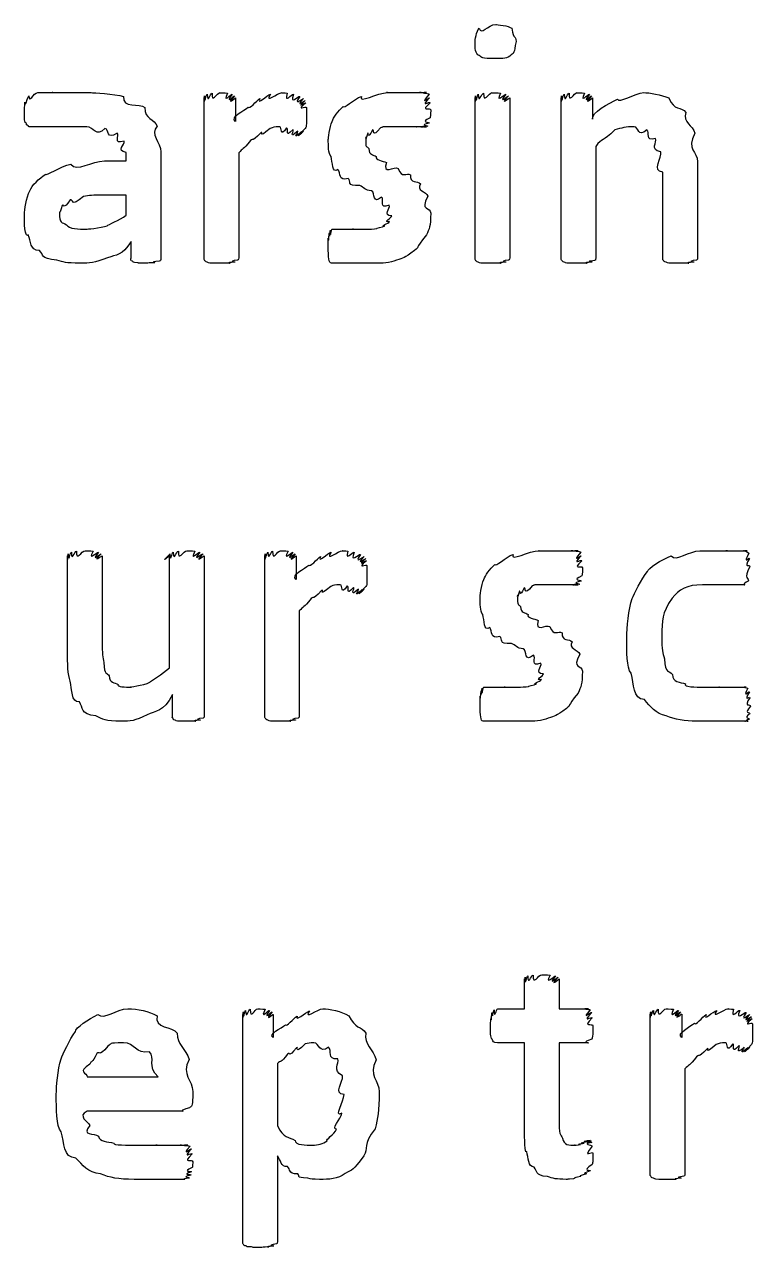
# Model space of a CAD drawing. Header units: millimetres. Extents: x 0 to 216, y 0 to 279.
# Drawn here: x 106.37 to 113.9, y 142.21 to 154.86 of the extents above; entities that cross this region are included whole.
import ezdxf

# ---------------------------------------------------------------- set-up
doc = ezdxf.new("R2010")
doc.units = ezdxf.units.MM
doc.layers.get('0').update_dxf_attribs({"linetype": 'CONTINUOUS'})

msp = doc.modelspace()

# ---------------------------------------------------------------- linework, layer by layer
at = {"color": 0}
for p, q in [((111.453, 154.681), (111.453, 154.681)), ((108.226, 152.443), (108.226, 154.097)), ((108.551, 154.097), (108.551, 153.854)), ((111.029, 152.443), (111.029, 154.097)), ((111.387, 154.097), (111.387, 152.443)), ((111.919, 152.443), (111.919, 154.097)), ((112.244, 154.097), (112.244, 153.876)), ((109.284, 153.914), (109.284, 153.914)), ((112.277, 153.595), (112.277, 152.443)), ((107.195, 153.446), (107.421, 153.446)), ((107.421, 153.446), (107.421, 153.534)), ((107.779, 153.539), (107.779, 152.443)), ((108.584, 153.529), (108.584, 152.443)), ((113.33, 153.435), (113.33, 152.443)), ((112.971, 152.443), (112.971, 153.33)), ((107.421, 153.093), (107.184, 153.093)), ((107.421, 152.884), (107.421, 153.093)), ((110.57, 152.906), (110.57, 152.906)), ((107.471, 152.443), (107.471, 152.613)), ((106.814, 148.373), (106.814, 149.36)), ((107.173, 149.36), (107.173, 148.473)), ((107.867, 148.203), (107.867, 149.36)), ((108.226, 149.36), (108.226, 147.706)), ((108.853, 147.706), (108.853, 149.36)), ((109.178, 149.36), (109.178, 149.117)), ((109.911, 149.178), (109.911, 149.178)), ((109.211, 148.792), (109.211, 147.706)), ((112.139, 148.169), (112.139, 148.169)), ((107.9, 147.706), (107.9, 147.927)), ((113.877, 147.806), (113.877, 147.806)), ((111.541, 144.677), (111.541, 144.986)), ((111.899, 144.986), (111.899, 144.677)), ((108.627, 142.269), (108.627, 144.617)), ((108.941, 144.617), (108.941, 144.38)), ((111.265, 144.677), (111.541, 144.677)), ((111.899, 144.677), (112.203, 144.677)), ((112.841, 142.969), (112.841, 144.622)), ((113.166, 144.622), (113.166, 144.38)), ((113.899, 144.441), (113.899, 144.441)), ((111.541, 144.325), (111.26, 144.325)), ((111.541, 143.432), (111.541, 144.325)), ((112.203, 144.325), (111.899, 144.325)), ((111.899, 144.325), (111.899, 143.553)), ((108.985, 144.11), (108.985, 143.47)), ((107.017, 143.972), (107.75, 143.972)), ((113.199, 144.055), (113.199, 142.969)), ((108.108, 143.823), (108.108, 143.763)), ((109.674, 143.79), (109.674, 143.79)), ((110.038, 143.818), (110.038, 143.818)), ((108.004, 143.619), (107.017, 143.619)), ((108.985, 143.156), (108.985, 142.269)), ((112.247, 143.184), (112.247, 143.184))]:
    msp.add_line(p, q, dxfattribs=at)
for points in [[(111.073, 154.818), (111.09, 154.739), (111.162, 154.857), (111.244, 154.857)], [(111.244, 154.857), (111.252, 154.857), (111.379, 154.843), (111.409, 154.818)], [(111.029, 154.681), (111.029, 154.687), (111.042, 154.792), (111.073, 154.818)], [(111.409, 154.818), (111.428, 154.692), (111.453, 154.75), (111.453, 154.681)], [(111.073, 154.537), (111.029, 154.551), (111.029, 154.611), (111.029, 154.681)], [(111.453, 154.681), (111.428, 154.555), (111.437, 154.568), (111.403, 154.543)], [(111.238, 154.504), (111.087, 154.504), (111.102, 154.515), (111.073, 154.537)], [(111.403, 154.543), (111.366, 154.504), (111.318, 154.504), (111.238, 154.504)], [(106.373, 154.052), (106.379, 153.989), (106.393, 154.097), (106.412, 154.118)], [(106.412, 154.118), (106.415, 154.033), (106.462, 154.152), (106.506, 154.152)], [(106.506, 154.152), (106.503, 154.152), (106.601, 154.152), (106.66, 154.152)], [(106.66, 154.152), (106.621, 154.152), (106.782, 154.152), (106.848, 154.152)], [(106.848, 154.152), (106.875, 154.152), (106.987, 154.152), (107.057, 154.152)], [(107.057, 154.152), (107.076, 154.152), (107.301, 154.138), (107.393, 154.113)], [(107.393, 154.113), (107.378, 153.982), (107.559, 154.048), (107.614, 153.997)], [(108.226, 154.097), (108.226, 154.004), (108.227, 154.11), (108.231, 154.118)], [(108.231, 154.118), (108.233, 154.019), (108.244, 154.131), (108.259, 154.135)], [(108.259, 154.135), (108.262, 154.03), (108.289, 154.146), (108.308, 154.146)], [(108.308, 154.146), (108.303, 154.033), (108.358, 154.152), (108.391, 154.152)], [(108.391, 154.152), (108.365, 154.152), (108.446, 154.149), (108.468, 154.146)], [(108.468, 154.146), (108.409, 154.03), (108.507, 154.142), (108.518, 154.135)], [(108.518, 154.135), (108.431, 154.019), (108.536, 154.125), (108.54, 154.118)], [(108.54, 154.118), (108.442, 154.004), (108.551, 154.103), (108.551, 154.097)], [(108.683, 154.003), (108.692, 153.971), (108.767, 154.069), (108.804, 154.091)], [(108.804, 154.091), (108.766, 154.015), (108.877, 154.127), (108.914, 154.135)], [(108.914, 154.135), (108.843, 154.033), (108.993, 154.152), (109.031, 154.152)], [(109.031, 154.152), (109.011, 154.152), (109.063, 154.149), (109.086, 154.146)], [(109.086, 154.146), (109.055, 154.03), (109.13, 154.142), (109.152, 154.135)], [(109.152, 154.135), (109.104, 154.015), (109.198, 154.12), (109.218, 154.113)], [(109.218, 154.113), (109.141, 154), (109.248, 154.098), (109.256, 154.091)], [(109.256, 154.091), (109.154, 153.986), (109.269, 154.076), (109.273, 154.069)], [(109.273, 154.069), (109.163, 153.975), (109.279, 154.058), (109.279, 154.047)], [(109.666, 154.008), (109.666, 153.982), (109.779, 154.087), (109.853, 154.113)], [(109.853, 154.113), (109.816, 154.033), (110.02, 154.152), (110.123, 154.152)], [(110.123, 154.152), (110.08, 154.152), (110.211, 154.152), (110.255, 154.152)], [(110.255, 154.152), (110.286, 154.152), (110.339, 154.152), (110.377, 154.152)], [(110.377, 154.152), (110.36, 154.152), (110.444, 154.152), (110.471, 154.152)], [(110.471, 154.152), (110.411, 154.152), (110.515, 154.152), (110.526, 154.152)], [(110.526, 154.152), (110.437, 154.152), (110.549, 154.146), (110.553, 154.135)], [(110.553, 154.135), (110.444, 154.011), (110.559, 154.11), (110.559, 154.097)], [(110.559, 154.097), (110.448, 153.986), (110.564, 154.069), (110.564, 154.047)], [(111.029, 154.097), (111.029, 154.004), (111.03, 154.11), (111.034, 154.118)], [(111.034, 154.118), (111.04, 154.019), (111.051, 154.131), (111.062, 154.135)], [(111.062, 154.135), (111.064, 154.03), (111.095, 154.146), (111.117, 154.146)], [(111.117, 154.146), (111.113, 154.033), (111.172, 154.152), (111.205, 154.152)], [(111.205, 154.152), (111.183, 154.152), (111.271, 154.149), (111.293, 154.146)], [(111.293, 154.146), (111.23, 154.03), (111.337, 154.142), (111.348, 154.135)], [(111.348, 154.135), (111.256, 154.019), (111.372, 154.125), (111.376, 154.118)], [(111.376, 154.118), (111.267, 154.004), (111.387, 154.103), (111.387, 154.097)], [(111.919, 154.097), (111.919, 154.004), (111.92, 154.11), (111.924, 154.118)], [(111.924, 154.118), (111.926, 154.019), (111.937, 154.131), (111.952, 154.135)], [(111.952, 154.135), (111.955, 154.03), (111.982, 154.146), (112.001, 154.146)], [(112.001, 154.146), (111.996, 154.033), (112.051, 154.152), (112.084, 154.152)], [(112.084, 154.152), (112.058, 154.152), (112.139, 154.149), (112.161, 154.146)], [(112.161, 154.146), (112.102, 154.03), (112.2, 154.142), (112.211, 154.135)], [(112.211, 154.135), (112.124, 154.019), (112.229, 154.125), (112.233, 154.118)], [(112.233, 154.118), (112.135, 154.004), (112.244, 154.103), (112.244, 154.097)], [(112.244, 153.876), (112.223, 153.945), (112.418, 154.041), (112.503, 154.085)], [(112.503, 154.085), (112.514, 154.033), (112.681, 154.152), (112.773, 154.152)], [(112.773, 154.152), (112.825, 154.152), (112.962, 154.132), (113.032, 154.097)], [(113.032, 154.097), (113.087, 153.96), (113.164, 154.01), (113.209, 153.948)], [(106.368, 153.953), (106.368, 153.945), (106.37, 154.03), (106.373, 154.052)], [(106.368, 153.887), (106.368, 153.878), (106.368, 153.931), (106.368, 153.953)], [(107.614, 153.997), (107.61, 153.878), (107.714, 153.881), (107.74, 153.804)], [(108.551, 153.854), (108.49, 153.898), (108.642, 153.966), (108.683, 154.003)], [(109.279, 154.047), (109.165, 153.953), (109.284, 154.019), (109.284, 153.997)], [(109.284, 153.997), (109.284, 153.912), (109.284, 153.95), (109.284, 153.914)], [(109.55, 153.854), (109.562, 153.894), (109.613, 153.964), (109.666, 154.008)], [(110.564, 154.047), (110.451, 153.945), (110.57, 154.004), (110.57, 153.975)], [(110.57, 153.975), (110.57, 153.887), (110.567, 153.917), (110.564, 153.892)], [(113.209, 153.948), (113.176, 153.839), (113.283, 153.817), (113.302, 153.732)], [(106.385, 153.837), (106.371, 153.839), (106.371, 153.868), (106.368, 153.887)], [(106.407, 153.81), (106.386, 153.813), (106.391, 153.826), (106.385, 153.837)], [(109.284, 153.832), (109.284, 153.799), (109.28, 153.793), (109.273, 153.782)], [(109.284, 153.914), (109.284, 153.843), (109.284, 153.854), (109.284, 153.832)], [(109.511, 153.672), (109.511, 153.662), (109.524, 153.799), (109.55, 153.854)], [(110.559, 153.837), (110.44, 153.81), (110.549, 153.811), (110.542, 153.804)], [(110.564, 153.892), (110.448, 153.839), (110.561, 153.851), (110.559, 153.837)], [(106.434, 153.799), (106.401, 153.799), (106.414, 153.802), (106.407, 153.81)], [(106.506, 153.799), (106.426, 153.799), (106.448, 153.799), (106.434, 153.799)], [(106.627, 153.799), (106.492, 153.799), (106.539, 153.799), (106.506, 153.799)], [(106.793, 153.799), (106.706, 153.799), (106.674, 153.799), (106.627, 153.799)], [(107.013, 153.799), (106.834, 153.799), (106.859, 153.799), (106.793, 153.799)], [(107.2, 153.782), (107.107, 153.68), (107.086, 153.799), (107.013, 153.799)], [(107.327, 153.732), (107.208, 153.658), (107.251, 153.771), (107.2, 153.782)], [(107.399, 153.65), (107.275, 153.614), (107.36, 153.711), (107.327, 153.732)], [(107.74, 153.804), (107.661, 153.724), (107.779, 153.639), (107.779, 153.539)], [(108.815, 153.738), (108.702, 153.622), (108.745, 153.691), (108.705, 153.656)], [(108.909, 153.782), (108.768, 153.662), (108.849, 153.76), (108.815, 153.738)], [(109.008, 153.799), (108.949, 153.799), (108.942, 153.793), (108.909, 153.782)], [(109.08, 153.788), (109.008, 153.68), (109.033, 153.799), (109.008, 153.799)], [(109.146, 153.771), (109.055, 153.669), (109.105, 153.784), (109.08, 153.788)], [(109.196, 153.755), (109.092, 153.658), (109.164, 153.767), (109.146, 153.771)], [(109.234, 153.749), (109.121, 153.647), (109.209, 153.75), (109.196, 153.755)], [(109.256, 153.755), (109.143, 153.647), (109.245, 153.749), (109.234, 153.749)], [(109.273, 153.782), (109.154, 153.658), (109.263, 153.761), (109.256, 153.755)], [(109.919, 153.732), (109.889, 153.625), (109.903, 153.708), (109.903, 153.694)], [(109.903, 153.694), (109.889, 153.563), (109.911, 153.606), (109.93, 153.573)], [(109.969, 153.766), (109.911, 153.651), (109.93, 153.746), (109.919, 153.732)], [(110.051, 153.788), (109.955, 153.669), (109.991, 153.777), (109.969, 153.766)], [(110.173, 153.799), (110.025, 153.799), (110.087, 153.795), (110.051, 153.788)], [(110.31, 153.799), (110.239, 153.799), (110.224, 153.799), (110.173, 153.799)], [(110.415, 153.799), (110.319, 153.799), (110.351, 153.799), (110.31, 153.799)], [(110.487, 153.799), (110.378, 153.799), (110.444, 153.799), (110.415, 153.799)], [(110.526, 153.799), (110.415, 153.799), (110.505, 153.799), (110.487, 153.799)], [(110.542, 153.804), (110.429, 153.799), (110.532, 153.799), (110.526, 153.799)], [(112.475, 153.766), (112.345, 153.64), (112.346, 153.69), (112.277, 153.595)], [(112.674, 153.799), (112.591, 153.799), (112.542, 153.788), (112.475, 153.766)], [(112.806, 153.766), (112.708, 153.68), (112.725, 153.799), (112.674, 153.799)], [(112.895, 153.677), (112.781, 153.64), (112.842, 153.746), (112.806, 153.766)], [(113.302, 153.732), (113.211, 153.556), (113.33, 153.552), (113.33, 153.435)], [(107.421, 153.534), (107.305, 153.548), (107.413, 153.617), (107.399, 153.65)], [(108.705, 153.656), (108.625, 153.552), (108.628, 153.58), (108.584, 153.529)], [(109.539, 153.49), (109.511, 153.526), (109.511, 153.602), (109.511, 153.672)], [(109.93, 153.573), (109.93, 153.501), (109.977, 153.515), (110.007, 153.49)], [(112.95, 153.539), (112.83, 153.563), (112.919, 153.64), (112.895, 153.677)], [(106.848, 153.413), (106.908, 153.327), (107.065, 153.446), (107.195, 153.446)], [(109.611, 153.358), (109.547, 153.305), (109.557, 153.438), (109.539, 153.49)], [(110.007, 153.49), (109.992, 153.453), (110.075, 153.447), (110.112, 153.429)], [(112.971, 153.33), (112.856, 153.338), (112.963, 153.487), (112.95, 153.539)], [(106.423, 153.137), (106.445, 153.192), (106.518, 153.264), (106.589, 153.308)], [(106.589, 153.308), (106.584, 153.283), (106.744, 153.391), (106.848, 153.413)], [(109.715, 153.264), (109.611, 153.232), (109.644, 153.32), (109.611, 153.358)], [(110.112, 153.429), (110.069, 153.299), (110.192, 153.391), (110.234, 153.369)], [(110.234, 153.369), (110.272, 153.259), (110.319, 153.327), (110.36, 153.303)], [(109.837, 153.192), (109.688, 153.181), (109.755, 153.238), (109.715, 153.264)], [(109.958, 153.137), (109.889, 153.14), (109.881, 153.173), (109.837, 153.192)], [(110.36, 153.303), (110.352, 153.206), (110.435, 153.245), (110.465, 153.209)], [(110.465, 153.209), (110.415, 153.137), (110.523, 153.133), (110.542, 153.082)], [(106.368, 152.895), (106.368, 152.935), (106.386, 153.067), (106.423, 153.137)], [(106.98, 153.077), (106.838, 152.957), (106.878, 153.057), (106.842, 153.043)], [(107.184, 153.093), (107.069, 153.093), (107.038, 153.088), (106.98, 153.077)], [(110.062, 153.071), (109.966, 152.986), (109.998, 153.118), (109.958, 153.137)], [(110.14, 152.988), (110.03, 152.939), (110.096, 153.049), (110.062, 153.071)], [(110.542, 153.082), (110.451, 152.92), (110.57, 152.975), (110.57, 152.906)], [(106.759, 152.983), (106.728, 152.879), (106.732, 152.935), (106.732, 152.906)], [(106.842, 153.043), (106.765, 152.928), (106.777, 153.008), (106.759, 152.983)], [(110.167, 152.878), (110.065, 152.876), (110.158, 152.958), (110.14, 152.988)], [(106.407, 152.68), (106.368, 152.644), (106.368, 152.813), (106.368, 152.895)], [(106.732, 152.906), (106.728, 152.798), (106.755, 152.813), (106.803, 152.785)], [(107.223, 152.774), (107.235, 152.787), (107.351, 152.835), (107.421, 152.884)], [(110.096, 152.774), (110.041, 152.774), (110.134, 152.798), (110.145, 152.818)], [(110.145, 152.818), (110.065, 152.809), (110.167, 152.856), (110.167, 152.878)], [(110.57, 152.906), (110.57, 152.765), (110.555, 152.746), (110.526, 152.68)], [(106.522, 152.52), (106.423, 152.52), (106.436, 152.616), (106.407, 152.68)], [(106.803, 152.785), (106.827, 152.74), (106.926, 152.74), (107.018, 152.74)], [(107.018, 152.74), (106.992, 152.74), (107.159, 152.751), (107.223, 152.774)], [(109.511, 152.647), (109.514, 152.582), (109.518, 152.687), (109.522, 152.702)], [(109.522, 152.702), (109.522, 152.611), (109.529, 152.725), (109.533, 152.729)], [(109.533, 152.729), (109.529, 152.622), (109.542, 152.74), (109.55, 152.74)], [(109.55, 152.74), (109.547, 152.74), (109.575, 152.74), (109.594, 152.74)], [(109.594, 152.74), (109.589, 152.74), (109.639, 152.74), (109.666, 152.74)], [(109.666, 152.74), (109.644, 152.74), (109.729, 152.74), (109.77, 152.74)], [(109.77, 152.74), (109.723, 152.74), (109.856, 152.74), (109.908, 152.74)], [(109.908, 152.74), (109.933, 152.74), (109.983, 152.742), (110.013, 152.746)], [(110.013, 152.746), (109.996, 152.751), (110.074, 152.762), (110.096, 152.774)], [(110.526, 152.68), (110.396, 152.52), (110.459, 152.564), (110.404, 152.52)], [(107.471, 152.613), (107.382, 152.461), (107.316, 152.479), (107.228, 152.443)], [(109.511, 152.564), (109.511, 152.538), (109.511, 152.625), (109.511, 152.647)], [(109.517, 152.432), (109.511, 152.45), (109.511, 152.509), (109.511, 152.564)], [(106.704, 152.421), (106.522, 152.432), (106.573, 152.476), (106.522, 152.52)], [(106.947, 152.388), (106.783, 152.388), (106.777, 152.399), (106.704, 152.421)], [(107.228, 152.443), (107.087, 152.388), (107.046, 152.388), (106.947, 152.388)], [(107.487, 152.41), (107.455, 152.41), (107.471, 152.428), (107.471, 152.443)], [(107.779, 152.443), (107.779, 152.41), (107.774, 152.417), (107.763, 152.41)], [(108.231, 152.421), (108.226, 152.417), (108.226, 152.435), (108.226, 152.443)], [(108.259, 152.399), (108.237, 152.401), (108.238, 152.412), (108.231, 152.421)], [(108.573, 152.421), (108.453, 152.401), (108.559, 152.406), (108.545, 152.399)], [(108.584, 152.443), (108.581, 152.417), (108.58, 152.428), (108.573, 152.421)], [(109.545, 152.388), (109.522, 152.388), (109.524, 152.401), (109.517, 152.432)], [(110.217, 152.421), (110.147, 152.388), (110.069, 152.388), (109.986, 152.388)], [(110.404, 152.52), (110.29, 152.432), (110.29, 152.443), (110.217, 152.421)], [(111.034, 152.421), (111.029, 152.417), (111.029, 152.435), (111.029, 152.443)], [(111.062, 152.399), (111.04, 152.401), (111.041, 152.412), (111.034, 152.421)], [(111.376, 152.421), (111.256, 152.401), (111.362, 152.406), (111.348, 152.399)], [(111.387, 152.443), (111.384, 152.417), (111.383, 152.428), (111.376, 152.421)], [(111.924, 152.421), (111.919, 152.417), (111.919, 152.435), (111.919, 152.443)], [(111.952, 152.399), (111.93, 152.401), (111.931, 152.412), (111.924, 152.421)], [(112.277, 152.443), (112.274, 152.412), (112.273, 152.422), (112.266, 152.415)], [(112.977, 152.415), (112.973, 152.412), (112.971, 152.432), (112.971, 152.443)], [(113.319, 152.421), (113.2, 152.401), (113.305, 152.406), (113.291, 152.399)], [(113.33, 152.443), (113.33, 152.417), (113.326, 152.428), (113.319, 152.421)], [(107.537, 152.393), (107.477, 152.394), (107.498, 152.401), (107.487, 152.41)], [(107.625, 152.388), (107.521, 152.388), (107.559, 152.389), (107.537, 152.393)], [(107.713, 152.393), (107.599, 152.388), (107.665, 152.388), (107.625, 152.388)], [(107.763, 152.41), (107.638, 152.394), (107.735, 152.396), (107.713, 152.393)], [(108.314, 152.388), (108.262, 152.39), (108.272, 152.394), (108.259, 152.399)], [(108.402, 152.388), (108.31, 152.388), (108.339, 152.388), (108.314, 152.388)], [(108.49, 152.388), (108.38, 152.388), (108.438, 152.388), (108.402, 152.388)], [(108.545, 152.399), (108.427, 152.39), (108.515, 152.39), (108.49, 152.388)], [(109.605, 152.388), (109.547, 152.388), (109.558, 152.388), (109.545, 152.388)], [(109.699, 152.388), (109.6, 152.388), (109.63, 152.388), (109.605, 152.388)], [(109.831, 152.388), (109.677, 152.388), (109.739, 152.388), (109.699, 152.388)], [(109.986, 152.388), (109.889, 152.388), (109.878, 152.388), (109.831, 152.388)], [(111.117, 152.388), (111.064, 152.39), (111.075, 152.394), (111.062, 152.399)], [(111.205, 152.388), (111.113, 152.388), (111.142, 152.388), (111.117, 152.388)], [(111.293, 152.388), (111.183, 152.388), (111.241, 152.388), (111.205, 152.388)], [(111.348, 152.399), (111.23, 152.39), (111.318, 152.39), (111.293, 152.388)], [(112.007, 152.388), (111.955, 152.39), (111.966, 152.394), (111.952, 152.399)], [(112.095, 152.388), (112.003, 152.388), (112.032, 152.388), (112.007, 152.388)], [(112.183, 152.388), (112.073, 152.388), (112.131, 152.388), (112.095, 152.388)], [(112.238, 152.399), (112.12, 152.39), (112.208, 152.39), (112.183, 152.388)], [(112.266, 152.415), (112.146, 152.401), (112.252, 152.406), (112.238, 152.399)], [(113.005, 152.399), (112.984, 152.401), (112.984, 152.411), (112.977, 152.415)], [(113.06, 152.388), (113.01, 152.39), (113.018, 152.394), (113.005, 152.399)], [(113.153, 152.388), (113.057, 152.388), (113.085, 152.388), (113.06, 152.388)], [(113.236, 152.388), (113.127, 152.388), (113.187, 152.388), (113.153, 152.388)], [(113.291, 152.399), (113.176, 152.39), (113.261, 152.39), (113.236, 152.388)], [(106.82, 149.382), (106.826, 149.283), (106.838, 149.394), (106.853, 149.399)], [(106.853, 149.399), (106.855, 149.294), (106.886, 149.41), (106.908, 149.41)], [(106.908, 149.41), (106.899, 149.297), (106.959, 149.415), (106.996, 149.415)], [(106.996, 149.415), (106.969, 149.415), (107.057, 149.412), (107.079, 149.41)], [(107.079, 149.41), (107.013, 149.294), (107.119, 149.406), (107.134, 149.399)], [(107.134, 149.399), (107.042, 149.283), (107.158, 149.389), (107.162, 149.382)], [(107.873, 149.382), (107.88, 149.283), (107.891, 149.394), (107.906, 149.399)], [(107.906, 149.399), (107.909, 149.294), (107.939, 149.41), (107.961, 149.41)], [(107.961, 149.41), (107.953, 149.297), (108.012, 149.415), (108.049, 149.415)], [(108.049, 149.415), (108.023, 149.415), (108.11, 149.412), (108.132, 149.41)], [(108.132, 149.41), (108.067, 149.294), (108.17, 149.406), (108.181, 149.399)], [(108.181, 149.399), (108.093, 149.283), (108.206, 149.389), (108.215, 149.382)], [(108.858, 149.382), (108.859, 149.283), (108.87, 149.394), (108.886, 149.399)], [(108.886, 149.399), (108.888, 149.294), (108.916, 149.41), (108.935, 149.41)], [(108.935, 149.41), (108.93, 149.297), (108.985, 149.415), (109.018, 149.415)], [(109.018, 149.415), (108.992, 149.415), (109.073, 149.412), (109.095, 149.41)], [(109.095, 149.41), (109.036, 149.294), (109.134, 149.406), (109.145, 149.399)], [(109.145, 149.399), (109.058, 149.283), (109.163, 149.389), (109.167, 149.382)], [(109.431, 149.354), (109.393, 149.279), (109.504, 149.39), (109.542, 149.399)], [(109.542, 149.399), (109.47, 149.297), (109.62, 149.415), (109.657, 149.415)], [(109.657, 149.415), (109.638, 149.415), (109.691, 149.412), (109.712, 149.41)], [(109.712, 149.41), (109.682, 149.294), (109.757, 149.406), (109.779, 149.399)], [(109.779, 149.399), (109.73, 149.279), (109.825, 149.383), (109.845, 149.377)], [(111.423, 149.377), (111.385, 149.297), (111.589, 149.415), (111.693, 149.415)], [(111.693, 149.415), (111.65, 149.415), (111.781, 149.415), (111.825, 149.415)], [(111.825, 149.415), (111.855, 149.415), (111.909, 149.415), (111.946, 149.415)], [(111.946, 149.415), (111.93, 149.415), (112.014, 149.415), (112.04, 149.415)], [(112.04, 149.415), (111.981, 149.415), (112.084, 149.415), (112.095, 149.415)], [(112.095, 149.415), (112.007, 149.415), (112.118, 149.41), (112.123, 149.399)], [(112.123, 149.399), (112.014, 149.275), (112.128, 149.374), (112.128, 149.36)], [(113.056, 149.36), (113.112, 149.297), (113.246, 149.415), (113.353, 149.415)], [(113.353, 149.415), (113.388, 149.415), (113.454, 149.415), (113.502, 149.415)], [(113.502, 149.415), (113.487, 149.415), (113.599, 149.415), (113.64, 149.415)], [(113.64, 149.415), (113.568, 149.415), (113.717, 149.415), (113.75, 149.415)], [(113.75, 149.415), (113.751, 149.415), (113.805, 149.415), (113.816, 149.415)], [(113.816, 149.415), (113.778, 149.415), (113.84, 149.415), (113.844, 149.415)], [(113.844, 149.415), (113.789, 149.415), (113.856, 149.406), (113.86, 149.388)], [(113.86, 149.388), (113.796, 149.263), (113.866, 149.354), (113.866, 149.333)], [(106.814, 149.36), (106.814, 149.268), (106.816, 149.374), (106.82, 149.382)], [(107.162, 149.382), (107.053, 149.272), (107.173, 149.371), (107.173, 149.36)], [(107.867, 149.36), (107.752, 149.268), (107.869, 149.374), (107.873, 149.382)], [(108.215, 149.382), (108.107, 149.268), (108.226, 149.367), (108.226, 149.36)], [(108.853, 149.36), (108.853, 149.268), (108.854, 149.374), (108.858, 149.382)], [(109.167, 149.382), (109.069, 149.268), (109.178, 149.367), (109.178, 149.36)], [(109.178, 149.117), (109.117, 149.162), (109.269, 149.229), (109.31, 149.266)], [(109.31, 149.266), (109.318, 149.235), (109.394, 149.333), (109.431, 149.354)], [(109.845, 149.377), (109.768, 149.263), (109.875, 149.362), (109.883, 149.354)], [(109.883, 149.354), (109.781, 149.25), (109.896, 149.339), (109.9, 149.333)], [(109.9, 149.333), (109.79, 149.239), (109.905, 149.321), (109.905, 149.31)], [(109.905, 149.31), (109.793, 149.217), (109.911, 149.283), (109.911, 149.261)], [(109.911, 149.261), (109.911, 149.175), (109.911, 149.214), (109.911, 149.178)], [(111.119, 149.117), (111.132, 149.158), (111.183, 149.228), (111.235, 149.272)], [(111.235, 149.272), (111.235, 149.246), (111.348, 149.35), (111.423, 149.377)], [(112.128, 149.36), (112.018, 149.25), (112.134, 149.333), (112.134, 149.31)], [(112.134, 149.31), (112.021, 149.208), (112.139, 149.268), (112.139, 149.239)], [(112.813, 149.2), (112.81, 149.228), (112.963, 149.327), (113.056, 149.36)], [(113.866, 149.333), (113.8, 149.219), (113.871, 149.283), (113.871, 149.25)], [(109.911, 149.178), (109.911, 149.106), (109.911, 149.117), (109.911, 149.096)], [(112.134, 149.156), (112.018, 149.102), (112.131, 149.115), (112.128, 149.101)], [(112.139, 149.239), (112.139, 149.151), (112.136, 149.181), (112.134, 149.156)], [(112.653, 148.919), (112.675, 148.963), (112.747, 149.126), (112.813, 149.2)], [(113.871, 149.25), (113.8, 149.117), (113.866, 149.13), (113.855, 149.101)], [(109.536, 149.046), (109.396, 148.926), (109.475, 149.024), (109.442, 149.002)], [(109.635, 149.062), (109.576, 149.062), (109.569, 149.057), (109.536, 149.046)], [(109.707, 149.051), (109.635, 148.944), (109.66, 149.062), (109.635, 149.062)], [(109.773, 149.035), (109.682, 148.933), (109.732, 149.047), (109.707, 149.051)], [(109.823, 149.018), (109.72, 148.922), (109.791, 149.031), (109.773, 149.035)], [(109.861, 149.013), (109.748, 148.911), (109.837, 149.014), (109.823, 149.018)], [(109.883, 149.018), (109.77, 148.911), (109.872, 149.013), (109.861, 149.013)], [(109.9, 149.046), (109.781, 148.922), (109.89, 149.025), (109.883, 149.018)], [(109.911, 149.096), (109.911, 149.062), (109.907, 149.057), (109.9, 149.046)], [(111.081, 148.936), (111.081, 148.926), (111.093, 149.062), (111.119, 149.117)], [(111.538, 149.029), (111.481, 148.915), (111.5, 149.01), (111.489, 148.996)], [(111.621, 149.051), (111.525, 148.933), (111.56, 149.04), (111.538, 149.029)], [(111.742, 149.062), (111.595, 149.062), (111.657, 149.058), (111.621, 149.051)], [(111.88, 149.062), (111.809, 149.062), (111.794, 149.062), (111.742, 149.062)], [(111.985, 149.062), (111.888, 149.062), (111.92, 149.062), (111.88, 149.062)], [(112.057, 149.062), (111.948, 149.062), (112.014, 149.062), (111.985, 149.062)], [(112.095, 149.062), (111.985, 149.062), (112.074, 149.062), (112.057, 149.062)], [(112.112, 149.068), (111.999, 149.062), (112.102, 149.062), (112.095, 149.062)], [(112.128, 149.101), (112.01, 149.073), (112.118, 149.075), (112.112, 149.068)], [(113.381, 149.062), (113.218, 149.062), (113.14, 149.015), (113.067, 148.924)], [(113.552, 149.062), (113.421, 149.062), (113.447, 149.062), (113.381, 149.062)], [(113.673, 149.062), (113.634, 149.062), (113.599, 149.062), (113.552, 149.062)], [(113.761, 149.062), (113.703, 149.062), (113.709, 149.062), (113.673, 149.062)], [(113.816, 149.062), (113.748, 149.062), (113.783, 149.062), (113.761, 149.062)], [(113.855, 149.101), (113.778, 149.062), (113.83, 149.062), (113.816, 149.062)], [(109.332, 148.919), (109.252, 148.816), (109.255, 148.843), (109.211, 148.792)], [(109.442, 149.002), (109.329, 148.886), (109.372, 148.955), (109.332, 148.919)], [(111.108, 148.754), (111.081, 148.79), (111.081, 148.865), (111.081, 148.936)], [(111.489, 148.996), (111.458, 148.889), (111.472, 148.971), (111.472, 148.958)], [(111.472, 148.958), (111.458, 148.827), (111.481, 148.869), (111.5, 148.836)], [(112.598, 148.511), (112.598, 148.621), (112.616, 148.809), (112.653, 148.919)], [(113.067, 148.924), (112.958, 148.761), (112.962, 148.7), (112.962, 148.528)], [(111.18, 148.621), (111.117, 148.569), (111.126, 148.701), (111.108, 148.754)], [(111.5, 148.836), (111.5, 148.765), (111.547, 148.778), (111.577, 148.754)], [(111.577, 148.754), (111.562, 148.717), (111.645, 148.711), (111.682, 148.693)], [(111.682, 148.693), (111.639, 148.562), (111.762, 148.655), (111.803, 148.632)], [(111.803, 148.632), (111.841, 148.522), (111.888, 148.591), (111.93, 148.566)], [(111.285, 148.528), (111.18, 148.496), (111.213, 148.584), (111.18, 148.621)], [(111.406, 148.456), (111.257, 148.445), (111.325, 148.501), (111.285, 148.528)], [(111.93, 148.566), (111.922, 148.47), (112.004, 148.509), (112.034, 148.473)], [(112.642, 148.147), (112.598, 148.205), (112.598, 148.375), (112.598, 148.511)], [(112.962, 148.528), (112.958, 148.382), (112.97, 148.362), (112.989, 148.296)], [(106.842, 148.065), (106.814, 148.128), (106.814, 148.252), (106.814, 148.373)], [(107.173, 148.473), (107.17, 148.346), (107.178, 148.313), (107.189, 148.258)], [(111.528, 148.401), (111.458, 148.404), (111.45, 148.437), (111.406, 148.456)], [(111.632, 148.335), (111.536, 148.249), (111.567, 148.382), (111.528, 148.401)], [(112.034, 148.473), (111.985, 148.401), (112.092, 148.397), (112.112, 148.346)], [(107.189, 148.258), (107.196, 148.121), (107.223, 148.16), (107.244, 148.12)], [(111.709, 148.252), (111.599, 148.203), (111.665, 148.313), (111.632, 148.335)], [(111.737, 148.142), (111.635, 148.139), (111.727, 148.222), (111.709, 148.252)], [(112.112, 148.346), (112.021, 148.183), (112.139, 148.238), (112.139, 148.169)], [(112.989, 148.296), (112.995, 148.136), (113.035, 148.18), (113.072, 148.136)], [(107.244, 148.12), (107.244, 148.044), (107.301, 148.054), (107.338, 148.032)], [(107.664, 148.054), (107.677, 148.07), (107.793, 148.136), (107.867, 148.203)], [(111.715, 148.081), (111.635, 148.073), (111.737, 148.12), (111.737, 148.142)], [(112.139, 148.169), (112.139, 148.029), (112.124, 148.01), (112.095, 147.943)], [(112.78, 147.877), (112.66, 147.875), (112.675, 148.04), (112.642, 148.147)], [(113.072, 148.136), (113.068, 148.048), (113.152, 148.059), (113.205, 148.037)], [(106.936, 147.85), (106.85, 147.846), (106.86, 147.983), (106.842, 148.065)], [(107.338, 148.032), (107.317, 148.004), (107.418, 148.004), (107.471, 148.004)], [(107.471, 148.004), (107.435, 148.004), (107.6, 148.021), (107.664, 148.054)], [(111.103, 147.993), (111.099, 147.886), (111.111, 148.004), (111.119, 148.004)], [(111.119, 148.004), (111.117, 148.004), (111.144, 148.004), (111.163, 148.004)], [(111.163, 148.004), (111.158, 148.004), (111.209, 148.004), (111.235, 148.004)], [(111.235, 148.004), (111.213, 148.004), (111.299, 148.004), (111.34, 148.004)], [(111.34, 148.004), (111.293, 148.004), (111.426, 148.004), (111.478, 148.004)], [(111.478, 148.004), (111.502, 148.004), (111.552, 148.005), (111.583, 148.01)], [(111.583, 148.01), (111.566, 148.015), (111.643, 148.026), (111.665, 148.037)], [(111.665, 148.037), (111.61, 148.037), (111.704, 148.062), (111.715, 148.081)], [(113.205, 148.037), (113.174, 148.004), (113.32, 148.004), (113.386, 148.004)], [(113.386, 148.004), (113.425, 148.004), (113.509, 148.004), (113.557, 148.004)], [(113.557, 148.004), (113.52, 148.004), (113.647, 148.004), (113.684, 148.004)], [(113.684, 148.004), (113.712, 148.004), (113.75, 148.004), (113.772, 148.004)], [(113.772, 148.004), (113.758, 148.004), (113.818, 148.004), (113.833, 148.004)], [(113.833, 148.004), (113.78, 148.004), (113.845, 148), (113.85, 147.993)], [(107.9, 147.927), (107.803, 147.739), (107.724, 147.762), (107.636, 147.718)], [(111.081, 147.91), (111.084, 147.846), (111.088, 147.95), (111.092, 147.966)], [(111.081, 147.828), (111.081, 147.802), (111.081, 147.888), (111.081, 147.91)], [(111.092, 147.966), (111.092, 147.875), (111.099, 147.989), (111.103, 147.993)], [(112.095, 147.943), (111.966, 147.784), (112.029, 147.828), (111.974, 147.784)], [(113.006, 147.706), (112.898, 147.729), (112.842, 147.803), (112.78, 147.877)], [(113.85, 147.993), (113.792, 147.872), (113.862, 147.972), (113.866, 147.954)], [(113.866, 147.954), (113.8, 147.839), (113.871, 147.919), (113.871, 147.894)], [(113.871, 147.894), (113.803, 147.786), (113.877, 147.839), (113.877, 147.806)], [(107.107, 147.706), (106.939, 147.724), (106.98, 147.791), (106.936, 147.85)], [(111.087, 147.695), (111.081, 147.713), (111.081, 147.773), (111.081, 147.828)], [(111.974, 147.784), (111.859, 147.695), (111.859, 147.706), (111.786, 147.684)], [(113.877, 147.806), (113.803, 147.724), (113.874, 147.75), (113.871, 147.729)], [(107.371, 147.651), (107.2, 147.651), (107.18, 147.669), (107.107, 147.706)], [(107.636, 147.718), (107.512, 147.651), (107.462, 147.651), (107.371, 147.651)], [(107.906, 147.684), (107.891, 147.68), (107.9, 147.698), (107.9, 147.706)], [(107.928, 147.662), (107.898, 147.665), (107.909, 147.676), (107.906, 147.684)], [(107.978, 147.651), (107.924, 147.654), (107.942, 147.658), (107.928, 147.662)], [(108.06, 147.651), (107.964, 147.651), (108, 147.651), (107.978, 147.651)], [(108.137, 147.651), (108.03, 147.651), (108.093, 147.651), (108.06, 147.651)], [(108.187, 147.662), (108.071, 147.654), (108.16, 147.654), (108.137, 147.651)], [(108.215, 147.684), (108.096, 147.665), (108.201, 147.669), (108.187, 147.662)], [(108.226, 147.706), (108.226, 147.68), (108.222, 147.691), (108.215, 147.684)], [(108.858, 147.684), (108.853, 147.68), (108.853, 147.698), (108.853, 147.706)], [(108.886, 147.662), (108.864, 147.665), (108.865, 147.676), (108.858, 147.684)], [(108.941, 147.651), (108.888, 147.654), (108.899, 147.658), (108.886, 147.662)], [(109.029, 147.651), (108.937, 147.651), (108.966, 147.651), (108.941, 147.651)], [(109.117, 147.651), (109.007, 147.651), (109.065, 147.651), (109.029, 147.651)], [(109.172, 147.662), (109.054, 147.654), (109.142, 147.654), (109.117, 147.651)], [(109.2, 147.684), (109.08, 147.665), (109.186, 147.669), (109.172, 147.662)], [(109.211, 147.706), (109.208, 147.68), (109.207, 147.691), (109.2, 147.684)], [(111.114, 147.651), (111.092, 147.651), (111.093, 147.665), (111.087, 147.695)], [(111.175, 147.651), (111.117, 147.651), (111.128, 147.651), (111.114, 147.651)], [(111.268, 147.651), (111.169, 147.651), (111.199, 147.651), (111.175, 147.651)], [(111.401, 147.651), (111.246, 147.651), (111.308, 147.651), (111.268, 147.651)], [(111.555, 147.651), (111.458, 147.651), (111.447, 147.651), (111.401, 147.651)], [(111.786, 147.684), (111.716, 147.651), (111.639, 147.651), (111.555, 147.651)], [(113.32, 147.651), (113.196, 147.651), (113.097, 147.669), (113.006, 147.706)], [(113.48, 147.651), (113.37, 147.651), (113.375, 147.651), (113.32, 147.651)], [(113.629, 147.651), (113.476, 147.651), (113.535, 147.651), (113.48, 147.651)], [(113.75, 147.651), (113.685, 147.651), (113.676, 147.651), (113.629, 147.651)], [(113.827, 147.651), (113.756, 147.651), (113.786, 147.651), (113.75, 147.651)], [(113.855, 147.651), (113.785, 147.651), (113.841, 147.651), (113.827, 147.651)], [(113.866, 147.673), (113.796, 147.651), (113.862, 147.651), (113.855, 147.651)], [(113.871, 147.729), (113.8, 147.68), (113.869, 147.687), (113.866, 147.673)], [(111.541, 144.986), (111.541, 144.887), (111.543, 144.994), (111.547, 145.003)], [(111.547, 145.003), (111.552, 144.901), (111.563, 145.015), (111.574, 145.019)], [(111.574, 145.019), (111.577, 144.909), (111.607, 145.025), (111.629, 145.025)], [(111.629, 145.025), (111.625, 144.912), (111.685, 145.03), (111.718, 145.03)], [(111.718, 145.03), (111.695, 145.03), (111.784, 145.028), (111.806, 145.025)], [(111.806, 145.025), (111.742, 144.909), (111.85, 145.022), (111.861, 145.019)], [(111.861, 145.019), (111.768, 144.901), (111.884, 145.01), (111.888, 145.003)], [(111.888, 145.003), (111.779, 144.887), (111.899, 144.989), (111.899, 144.986)], [(106.896, 144.441), (106.892, 144.479), (107.035, 144.575), (107.127, 144.617)], [(107.127, 144.617), (107.193, 144.559), (107.322, 144.677), (107.436, 144.677)], [(107.436, 144.677), (107.542, 144.677), (107.654, 144.653), (107.739, 144.606)], [(107.739, 144.606), (107.712, 144.468), (107.894, 144.501), (107.949, 144.424)], [(108.627, 144.617), (108.627, 144.534), (108.628, 144.64), (108.632, 144.645)], [(108.632, 144.645), (108.634, 144.545), (108.643, 144.657), (108.654, 144.661)], [(108.654, 144.661), (108.66, 144.556), (108.684, 144.672), (108.704, 144.672)], [(108.704, 144.672), (108.7, 144.559), (108.751, 144.677), (108.781, 144.677)], [(108.781, 144.677), (108.762, 144.677), (108.839, 144.675), (108.858, 144.672)], [(108.858, 144.672), (108.799, 144.556), (108.891, 144.668), (108.902, 144.661)], [(108.902, 144.661), (108.825, 144.545), (108.926, 144.651), (108.93, 144.645)], [(108.93, 144.645), (108.836, 144.53), (108.941, 144.628), (108.941, 144.617)], [(109.068, 144.512), (109.079, 144.486), (109.148, 144.578), (109.189, 144.6)], [(109.189, 144.6), (109.163, 144.534), (109.274, 144.645), (109.316, 144.655)], [(109.316, 144.655), (109.247, 144.559), (109.405, 144.677), (109.454, 144.677)], [(109.454, 144.677), (109.52, 144.677), (109.649, 144.653), (109.723, 144.606)], [(109.723, 144.606), (109.784, 144.468), (109.856, 144.501), (109.9, 144.424)], [(111.188, 144.501), (111.188, 144.475), (111.19, 144.562), (111.194, 144.584)], [(111.194, 144.584), (111.195, 144.519), (111.201, 144.624), (111.205, 144.639)], [(111.205, 144.639), (111.206, 144.548), (111.219, 144.662), (111.227, 144.666)], [(111.227, 144.666), (111.224, 144.559), (111.25, 144.677), (111.265, 144.677)], [(112.203, 144.677), (112.106, 144.677), (112.215, 144.673), (112.219, 144.666)], [(112.219, 144.666), (112.117, 144.548), (112.232, 144.653), (112.236, 144.639)], [(112.236, 144.639), (112.125, 144.519), (112.241, 144.606), (112.241, 144.584)], [(112.241, 144.584), (112.128, 144.475), (112.247, 144.534), (112.247, 144.501)], [(112.841, 144.622), (112.841, 144.53), (112.842, 144.636), (112.846, 144.645)], [(112.846, 144.645), (112.848, 144.545), (112.859, 144.657), (112.874, 144.661)], [(112.874, 144.661), (112.877, 144.556), (112.904, 144.672), (112.923, 144.672)], [(112.923, 144.672), (112.918, 144.559), (112.973, 144.677), (113.006, 144.677)], [(113.006, 144.677), (112.98, 144.677), (113.061, 144.675), (113.083, 144.672)], [(113.083, 144.672), (113.024, 144.556), (113.122, 144.668), (113.133, 144.661)], [(113.133, 144.661), (113.046, 144.545), (113.151, 144.651), (113.155, 144.645)], [(113.155, 144.645), (113.057, 144.53), (113.166, 144.629), (113.166, 144.622)], [(113.298, 144.529), (113.307, 144.497), (113.382, 144.595), (113.419, 144.617)], [(113.419, 144.617), (113.381, 144.541), (113.492, 144.653), (113.53, 144.661)], [(113.53, 144.661), (113.458, 144.559), (113.608, 144.677), (113.646, 144.677)], [(113.646, 144.677), (113.626, 144.677), (113.678, 144.675), (113.701, 144.672)], [(113.701, 144.672), (113.67, 144.556), (113.745, 144.668), (113.767, 144.661)], [(113.767, 144.661), (113.719, 144.541), (113.814, 144.646), (113.833, 144.639)], [(113.833, 144.639), (113.756, 144.526), (113.863, 144.624), (113.871, 144.617)], [(113.871, 144.617), (113.769, 144.512), (113.884, 144.602), (113.888, 144.595)], [(113.888, 144.595), (113.778, 144.501), (113.894, 144.584), (113.894, 144.573)], [(108.941, 144.38), (108.88, 144.413), (109.026, 144.475), (109.068, 144.512)], [(111.205, 144.363), (111.188, 144.38), (111.188, 144.438), (111.188, 144.501)], [(112.247, 144.501), (112.247, 144.38), (112.243, 144.392), (112.236, 144.363)], [(113.166, 144.38), (113.105, 144.424), (113.257, 144.491), (113.298, 144.529)], [(113.894, 144.573), (113.78, 144.479), (113.899, 144.545), (113.899, 144.523)], [(113.899, 144.523), (113.899, 144.438), (113.899, 144.476), (113.899, 144.441)], [(106.747, 144.159), (106.766, 144.206), (106.832, 144.363), (106.896, 144.441)], [(107.949, 144.424), (107.939, 144.314), (108.044, 144.256), (108.07, 144.154)], [(109.9, 144.424), (109.875, 144.314), (109.983, 144.254), (110.005, 144.148)], [(111.26, 144.325), (111.213, 144.325), (111.219, 144.337), (111.205, 144.363)], [(112.236, 144.363), (112.115, 144.325), (112.216, 144.325), (112.203, 144.325)], [(113.899, 144.358), (113.899, 144.325), (113.895, 144.319), (113.888, 144.308)], [(113.899, 144.441), (113.899, 144.369), (113.899, 144.38), (113.899, 144.358)], [(107.116, 144.214), (107.064, 144.104), (107.062, 144.148), (107.045, 144.104)], [(107.232, 144.292), (107.127, 144.166), (107.149, 144.248), (107.116, 144.214)], [(107.392, 144.325), (107.218, 144.325), (107.279, 144.314), (107.232, 144.292)], [(107.662, 144.231), (107.516, 144.206), (107.513, 144.325), (107.392, 144.325)], [(107.75, 143.972), (107.637, 144.082), (107.724, 144.168), (107.662, 144.231)], [(109.089, 144.209), (109.019, 144.104), (109.021, 144.15), (108.985, 144.11)], [(109.183, 144.275), (109.086, 144.159), (109.123, 144.238), (109.089, 144.209)], [(109.272, 144.314), (109.145, 144.192), (109.212, 144.293), (109.183, 144.275)], [(109.36, 144.325), (109.321, 144.325), (109.3, 144.321), (109.272, 144.314)], [(109.514, 144.28), (109.412, 144.206), (109.422, 144.325), (109.36, 144.325)], [(109.608, 144.159), (109.493, 144.148), (109.554, 144.25), (109.514, 144.28)], [(113.43, 144.264), (113.318, 144.148), (113.36, 144.217), (113.32, 144.181)], [(113.524, 144.308), (113.383, 144.188), (113.464, 144.286), (113.43, 144.264)], [(113.623, 144.325), (113.564, 144.325), (113.557, 144.319), (113.524, 144.308)], [(113.695, 144.314), (113.623, 144.206), (113.648, 144.325), (113.623, 144.325)], [(113.761, 144.297), (113.67, 144.195), (113.72, 144.309), (113.695, 144.314)], [(113.811, 144.28), (113.707, 144.184), (113.779, 144.293), (113.761, 144.297)], [(113.85, 144.275), (113.736, 144.173), (113.824, 144.277), (113.811, 144.28)], [(113.871, 144.28), (113.758, 144.173), (113.86, 144.275), (113.85, 144.275)], [(113.888, 144.308), (113.769, 144.184), (113.878, 144.288), (113.871, 144.28)], [(106.697, 143.79), (106.697, 143.868), (106.714, 144.049), (106.747, 144.159)], [(107.045, 144.104), (106.91, 144.019), (107.017, 144.019), (107.017, 143.972)], [(108.07, 144.154), (107.99, 143.99), (108.108, 143.94), (108.108, 143.823)], [(109.657, 143.983), (109.542, 144.045), (109.633, 144.107), (109.608, 144.159)], [(110.005, 144.148), (109.919, 143.986), (110.038, 143.935), (110.038, 143.818)], [(113.32, 144.181), (113.24, 144.078), (113.243, 144.105), (113.199, 144.055)], [(109.674, 143.79), (109.56, 143.798), (109.668, 143.92), (109.657, 143.983)], [(106.747, 143.404), (106.697, 143.468), (106.697, 143.643), (106.697, 143.79)], [(108.108, 143.763), (108.108, 143.663), (108.097, 143.674), (108.075, 143.652)], [(109.652, 143.597), (109.56, 143.549), (109.674, 143.724), (109.674, 143.79)], [(110.038, 143.818), (110.038, 143.611), (110.023, 143.55), (109.994, 143.437)], [(107.017, 143.619), (106.91, 143.564), (107.025, 143.515), (107.045, 143.47)], [(108.075, 143.652), (107.946, 143.619), (108.029, 143.619), (108.004, 143.619)], [(109.597, 143.432), (109.533, 143.427), (109.641, 143.538), (109.652, 143.597)], [(107.045, 143.47), (106.947, 143.361), (107.091, 143.393), (107.133, 143.36)], [(108.985, 143.47), (109.045, 143.335), (109.107, 143.352), (109.167, 143.316)], [(111.899, 143.553), (111.897, 143.361), (111.911, 143.385), (111.933, 143.338)], [(106.901, 143.134), (106.766, 143.134), (106.783, 143.297), (106.747, 143.404)], [(107.133, 143.36), (107.145, 143.299), (107.226, 143.306), (107.293, 143.288)], [(109.167, 143.316), (109.163, 143.266), (109.285, 143.266), (109.349, 143.266)], [(109.498, 143.31), (109.482, 143.324), (109.571, 143.379), (109.597, 143.432)], [(109.994, 143.437), (109.864, 143.269), (109.929, 143.233), (109.878, 143.156)], [(111.563, 143.2), (111.541, 143.17), (111.541, 143.343), (111.541, 143.432)], [(111.933, 143.338), (111.945, 143.266), (112.001, 143.266), (112.065, 143.266)], [(112.191, 143.305), (112.103, 143.299), (112.211, 143.316), (112.219, 143.316)], [(112.219, 143.316), (112.115, 143.299), (112.226, 143.313), (112.23, 143.31)], [(107.293, 143.288), (107.278, 143.266), (107.439, 143.266), (107.535, 143.266)], [(107.535, 143.266), (107.568, 143.266), (107.68, 143.266), (107.739, 143.266)], [(107.739, 143.266), (107.685, 143.266), (107.847, 143.266), (107.888, 143.266)], [(107.888, 143.266), (107.888, 143.266), (107.967, 143.266), (107.993, 143.266)], [(107.993, 143.266), (107.943, 143.266), (108.044, 143.266), (108.059, 143.266)], [(108.059, 143.266), (107.968, 143.266), (108.077, 143.262), (108.081, 143.255)], [(108.081, 143.255), (107.979, 143.137), (108.093, 143.242), (108.097, 143.228)], [(108.097, 143.228), (107.987, 143.112), (108.103, 143.2), (108.103, 143.178)], [(109.349, 143.266), (109.401, 143.266), (109.456, 143.28), (109.498, 143.31)], [(111.64, 143.04), (111.574, 143.042), (111.581, 143.137), (111.563, 143.2)], [(112.065, 143.266), (112.029, 143.266), (112.105, 143.268), (112.12, 143.272)], [(112.12, 143.272), (112.059, 143.278), (112.147, 143.284), (112.159, 143.288)], [(112.159, 143.288), (112.084, 143.288), (112.183, 143.301), (112.191, 143.305)], [(112.23, 143.31), (112.121, 143.295), (112.236, 143.305), (112.236, 143.294)], [(112.236, 143.294), (112.125, 143.278), (112.241, 143.273), (112.241, 143.255)], [(112.241, 143.255), (112.128, 143.123), (112.247, 143.213), (112.247, 143.184)], [(107.155, 142.969), (107.02, 142.986), (106.97, 143.06), (106.901, 143.134)], [(108.103, 143.178), (107.99, 143.068), (108.108, 143.129), (108.108, 143.095)], [(108.108, 143.095), (108.108, 143.013), (108.106, 143.053), (108.103, 143.035)], [(109.089, 143.046), (109.019, 143.035), (109.021, 143.115), (108.985, 143.156)], [(109.878, 143.156), (109.762, 142.998), (109.762, 143.018), (109.685, 142.974)], [(112.241, 143.068), (112.121, 142.986), (112.23, 143.015), (112.219, 143.002)], [(112.247, 143.184), (112.247, 143.046), (112.244, 143.097), (112.241, 143.068)], [(107.502, 142.913), (107.337, 142.913), (107.254, 142.931), (107.155, 142.969)], [(108.092, 142.958), (107.976, 142.931), (108.082, 142.936), (108.075, 142.925)], [(108.097, 142.991), (107.983, 142.954), (108.095, 142.969), (108.092, 142.958)], [(108.103, 143.035), (107.987, 142.98), (108.1, 143.004), (108.097, 142.991)], [(109.194, 142.969), (109.089, 142.971), (109.125, 143.015), (109.089, 143.046)], [(109.299, 142.925), (109.159, 142.931), (109.23, 142.949), (109.194, 142.969)], [(109.685, 142.974), (109.608, 142.913), (109.52, 142.913), (109.42, 142.913)], [(111.778, 142.941), (111.643, 142.954), (111.676, 142.996), (111.64, 143.04)], [(111.971, 142.913), (111.872, 142.913), (111.833, 142.922), (111.778, 142.941)], [(112.12, 142.941), (112.022, 142.925), (112.073, 142.926), (112.048, 142.919)], [(112.181, 142.969), (112.066, 142.938), (112.142, 142.948), (112.12, 142.941)], [(112.219, 143.002), (112.103, 142.96), (112.199, 142.98), (112.181, 142.969)], [(112.846, 142.947), (112.841, 142.942), (112.841, 142.96), (112.841, 142.969)], [(112.874, 142.925), (112.852, 142.927), (112.853, 142.938), (112.846, 142.947)], [(113.188, 142.947), (113.068, 142.927), (113.174, 142.931), (113.161, 142.925)], [(113.199, 142.969), (113.196, 142.942), (113.195, 142.954), (113.188, 142.947)], [(107.717, 142.913), (107.546, 142.913), (107.579, 142.913), (107.502, 142.913)], [(107.894, 142.913), (107.796, 142.913), (107.783, 142.913), (107.717, 142.913)], [(108.02, 142.913), (107.899, 142.913), (107.944, 142.913), (107.894, 142.913)], [(108.075, 142.925), (107.965, 142.913), (108.053, 142.913), (108.02, 142.913)], [(109.42, 142.913), (109.346, 142.913), (109.335, 142.916), (109.299, 142.925)], [(112.048, 142.919), (111.971, 142.913), (111.996, 142.913), (111.971, 142.913)], [(112.929, 142.913), (112.877, 142.916), (112.887, 142.921), (112.874, 142.925)], [(113.017, 142.913), (112.925, 142.913), (112.954, 142.913), (112.929, 142.913)], [(113.105, 142.913), (112.995, 142.913), (113.053, 142.913), (113.017, 142.913)], [(113.161, 142.925), (113.042, 142.916), (113.13, 142.916), (113.105, 142.913)], [(108.632, 142.241), (108.627, 142.238), (108.627, 142.258), (108.627, 142.269)], [(108.66, 142.224), (108.638, 142.223), (108.639, 142.234), (108.632, 142.241)], [(108.715, 142.214), (108.663, 142.212), (108.674, 142.218), (108.66, 142.224)], [(108.803, 142.208), (108.711, 142.208), (108.74, 142.211), (108.715, 142.214)], [(108.891, 142.214), (108.781, 142.208), (108.839, 142.208), (108.803, 142.208)], [(108.946, 142.224), (108.828, 142.212), (108.916, 142.214), (108.891, 142.214)], [(108.974, 142.247), (108.854, 142.223), (108.96, 142.229), (108.946, 142.224)], [(108.985, 142.269), (108.982, 142.241), (108.981, 142.255), (108.974, 142.247)]]:
    msp.add_open_spline(points, degree=3, dxfattribs=at)

doc.saveas('drawing.dxf')
